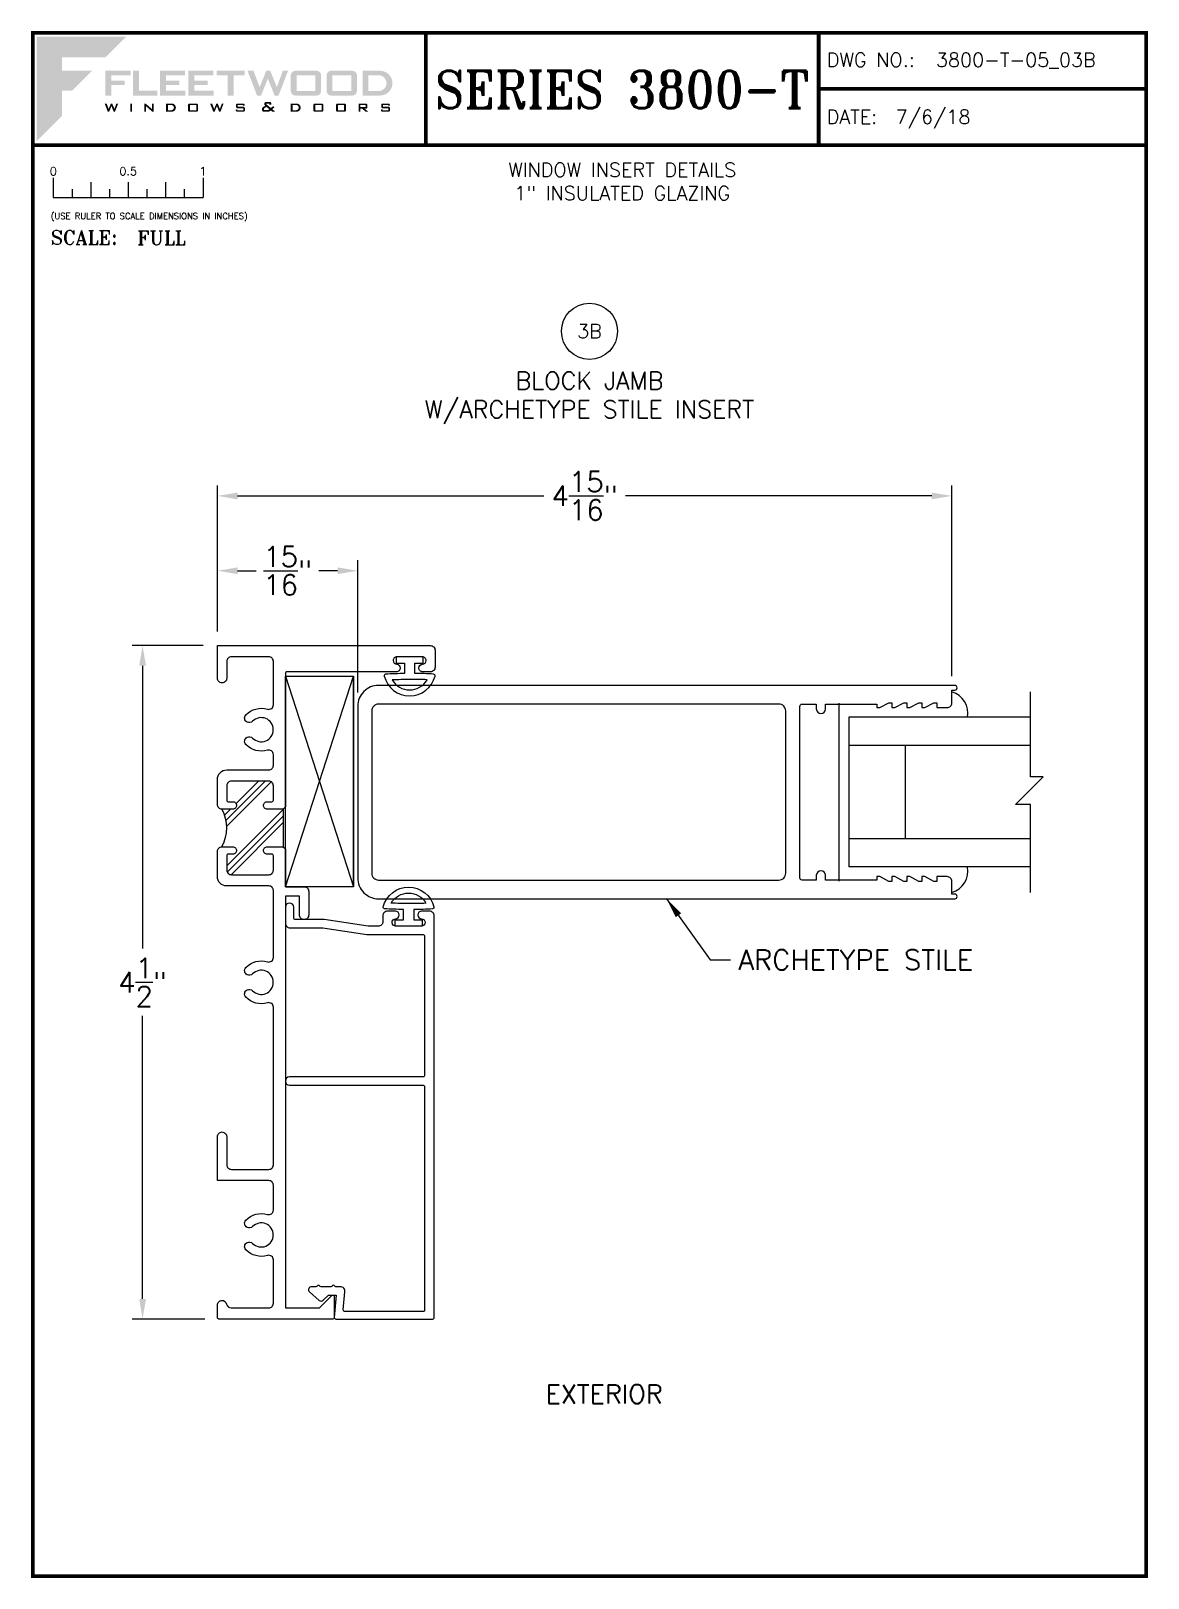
# Paper-space layout 'DETAIL 3B' of a CAD drawing. Extents: x 0.3 to 7.8, y 0.1 to 10.4.
# The model-space entities are those that its viewports show. They can reach past a viewport. Long polylines and large blocks are cut down to what shows.
import ezdxf
from ezdxf.enums import TextEntityAlignment as Align

# ---------------------------------------------------------------- set-up
doc = ezdxf.new("R2010")
doc.units = 0
doc.header["$MEASUREMENT"] = 0
doc.layers.get('0').update_dxf_attribs({"linetype": 'CONTINUOUS'})
doc.layers.get('Defpoints').update_dxf_attribs({"linetype": 'CONTINUOUS'})
for name, color, linetype in [('DIM', 7, 'CONTINUOUS'), ('FRAME', 1, 'CONTINUOUS'), ('GEOMETRY', 1, 'CONTINUOUS'), ('GLASS', 7, 'CONTINUOUS'), ('GLASS-VINYL', 7, 'CONTINUOUS'), ('MISC.', 7, 'CONTINUOUS'), ('TEXT', 7, 'CONTINUOUS'), ('VENT', 5, 'CONTINUOUS')]:
    doc.layers.add(name, color=color, linetype=linetype)
doc.layers.add('vp', color=40, linetype='CONTINUOUS', plot=False)
doc.layers.get('vp').off()
doc.styles.add('ROMANS', font='romans')
doc.styles.add('ROMANT', font='romant')
doc.styles.add('SIMPLEX-094', font='simplex.shx', dxfattribs={"height": 0.094})
doc.styles.get("Standard").update_dxf_attribs({"font": 'simplex.shx'})
doc.dimstyles.new('FULL SCALE', dxfattribs={"dimscale": 0.75, "dimtxt": 0.18, "dimasz": 0.18, "dimexe": 0.09375, "dimexo": 0.125, "dimgap": 0.09, "dimtad": 0, "dimtih": 1, "dimtoh": 1, "dimdec": 4, "dimzin": 0, "dimdsep": 46, "dimlunit": 4, "dimtxsty": 'Standard', "dimcen": 0.09, "dimadec": 0, "dimazin": 0, "dimtfac": 1, "dimtdec": 4, "dimtofl": 0, "dimtmove": 0, "dimatfit": 3, "dimfxl": 0, "dimtolj": 1, "dimtzin": 0, "dimarcsym": 0})

# ---------------------------------------------------------------- blocks, each defined once
blk = doc.blocks.new('sectball')
blk.add_circle((0, 0), 0.125)
blk.add_attdef('NO', text='', height=0.062).set_placement((0, 0), align=Align.MIDDLE_CENTER)
for tag, p in [('LINE1', (0, -0.2588)), ('LINE2', (0, -0.3864)), ('LINE3', (0, -0.5214))]:
    blk.add_attdef(tag, text='', height=0.078).set_placement(p, align=Align.CENTER)
blk = doc.blocks.new('*D42')
at = {"layer": 'Defpoints', "color": 0}
for p in [(6.453, 7.343), (1.546, 6.343), (6.453, 6.045)]:
    blk.add_point(p, dxfattribs=at)
at = {"layer": 'DIM', "color": 0, "lineweight": -2}
for p, q in [((1.546, 6.437), (1.546, 7.413)), ((1.681, 7.343), (3.726, 7.343)), ((6.318, 7.343), (4.272, 7.343)), ((6.453, 6.138), (6.453, 7.413))]:
    blk.add_line(p, q, dxfattribs=at)
at = {"layer": 'DIM', "color": 0}
for points in [[(1.681, 7.365), (1.681, 7.32), (1.546, 7.343)], [(6.318, 7.365), (6.318, 7.32), (6.453, 7.343)]]:
    blk.add_solid(points, dxfattribs=at)
at = {"layer": 'DIM', "color": 0, "insert": (3.999, 7.343), "char_height": 0.135, "attachment_point": 5}
blk.add_mtext('\\A1;4{\\H1.000000x;\\S15/16;}"', dxfattribs=at)
blk = doc.blocks.new('*D43')
at = {"layer": 'Defpoints', "color": 0}
for p in [(2.484, 6.843), (1.546, 6.343), (2.484, 5.937)]:
    blk.add_point(p, dxfattribs=at)
at = {"layer": 'DIM', "color": 0, "lineweight": -2}
for p, q in [((1.546, 6.437), (1.546, 6.913)), ((1.681, 6.843), (1.806, 6.843)), ((2.349, 6.843), (2.224, 6.843)), ((2.484, 6.03), (2.484, 6.913))]:
    blk.add_line(p, q, dxfattribs=at)
at = {"layer": 'DIM', "color": 0}
for points in [[(1.681, 6.865), (1.681, 6.82), (1.546, 6.843)], [(2.349, 6.865), (2.349, 6.82), (2.484, 6.843)]]:
    blk.add_solid(points, dxfattribs=at)
at = {"layer": 'DIM', "color": 0, "insert": (2.015, 6.843), "char_height": 0.135, "attachment_point": 5}
blk.add_mtext('\\A1;{\\H1.000000x;\\S15/16;}"', dxfattribs=at)
blk = doc.blocks.new('*D50')
at = {"layer": 'Defpoints', "color": 0}
for p in [(1.546, 6.343), (1.046, 1.843), (1.556, 1.843)]:
    blk.add_point(p, dxfattribs=at)
at = {"layer": 'DIM', "color": 0, "lineweight": -2}
for p, q in [((1.452, 6.343), (0.976, 6.343)), ((1.046, 6.208), (1.046, 4.318)), ((1.046, 1.978), (1.046, 3.868)), ((1.462, 1.843), (0.976, 1.843))]:
    blk.add_line(p, q, dxfattribs=at)
at = {"layer": 'DIM', "color": 0}
for points in [[(1.024, 6.208), (1.069, 6.208), (1.046, 6.343)], [(1.024, 1.978), (1.069, 1.978), (1.046, 1.843)]]:
    blk.add_solid(points, dxfattribs=at)
at = {"layer": 'DIM', "color": 0, "insert": (1.046, 4.093), "char_height": 0.135, "attachment_point": 5}
blk.add_mtext('\\A1;4{\\H1.000000x;\\S1/2;}"', dxfattribs=at)
blk = doc.blocks.new('Fleetwood_Logo_6-10-15')
h = blk.add_hatch(color=154)
h.dxf.hatch_style = 1
h.paths.add_polyline_path([(0.2526, -0.0017), (0.0019, -0.0017), (0.0019, -0.2942), (0.0725, -0.2236), (0.0725, -0.1535), (0.1007, -0.1535), (0.1567, -0.0976), (0.0725, -0.0976), (0.0725, -0.0596), (0.1946, -0.0596)])
h = blk.add_hatch(color=251)
h.dxf.hatch_style = 1
h.paths.add_polyline_path([(0.2487, -0.1256), (0.2112, -0.1256), (0.2112, -0.1102), (0.2647, -0.1102), (0.2647, -0.0976), (0.1946, -0.0976), (0.1946, -0.1667), (0.2112, -0.1667), (0.2112, -0.1377), (0.2487, -0.1377)])
h = blk.add_hatch(color=251)
h.dxf.hatch_style = 1
h.paths.add_polyline_path([(0.2886, -0.0976), (0.272, -0.0976), (0.272, -0.1667), (0.3401, -0.1667), (0.3401, -0.1535), (0.2886, -0.1535)])
h = blk.add_hatch(color=251)
h.dxf.hatch_style = 1
h.paths.add_polyline_path([(0.4175, -0.0976), (0.3474, -0.0976), (0.3474, -0.1667), (0.4185, -0.1667), (0.4185, -0.1534), (0.364, -0.1534), (0.364, -0.1377), (0.4015, -0.1377), (0.4015, -0.1256), (0.364, -0.1256), (0.364, -0.1102), (0.4175, -0.1102)])
h = blk.add_hatch(color=251)
h.dxf.hatch_style = 1
h.paths.add_polyline_path([(0.4965, -0.0976), (0.4264, -0.0976), (0.4264, -0.1667), (0.4975, -0.1667), (0.4975, -0.1534), (0.443, -0.1534), (0.443, -0.1377), (0.4804, -0.1377), (0.4804, -0.1256), (0.443, -0.1256), (0.443, -0.1102), (0.4965, -0.1102)])
h = blk.add_hatch(color=251)
h.dxf.hatch_style = 1
h.paths.add_polyline_path([(0.5842, -0.0976), (0.5054, -0.0976), (0.5054, -0.1102), (0.5365, -0.1102), (0.5365, -0.1667), (0.5531, -0.1667), (0.5531, -0.1102), (0.5842, -0.1102)])
h = blk.add_hatch(color=251)
h.dxf.hatch_style = 1
h.paths.add_polyline_path([(0.6089, -0.0976), (0.5921, -0.0976), (0.6188, -0.1667), (0.63, -0.1667), (0.6489, -0.1192), (0.6679, -0.1667), (0.6789, -0.1667), (0.7056, -0.0976), (0.6908, -0.0976), (0.6742, -0.1433), (0.6558, -0.0976), (0.6446, -0.0976), (0.6261, -0.1433)])
h = blk.add_hatch(color=251)
h.dxf.hatch_style = 1
h.paths.add_polyline_path([(0.7853, -0.0976), (0.726, -0.0976, 0.414214), (0.7133, -0.1102), (0.7133, -0.154, 0.414214), (0.726, -0.1667), (0.7853, -0.1667, 0.414214), (0.798, -0.154), (0.798, -0.1102, 0.414214)])
h.paths.add_polyline_path([(0.7819, -0.1102), (0.7819, -0.154), (0.7294, -0.154), (0.7294, -0.1102)], flags=16)
h = blk.add_hatch(color=251)
h.dxf.hatch_style = 1
h.paths.add_polyline_path([(0.8856, -0.0976), (0.8262, -0.0976, 0.414214), (0.8136, -0.1102), (0.8136, -0.154, 0.414214), (0.8262, -0.1667), (0.8856, -0.1667, 0.414214), (0.8982, -0.154), (0.8982, -0.1102, 0.414214)])
h.paths.add_polyline_path([(0.8822, -0.1102), (0.8822, -0.154), (0.8296, -0.154), (0.8296, -0.1102)], flags=16)
h = blk.add_hatch(color=251)
h.dxf.hatch_style = 1
h.paths.add_polyline_path([(0.9632, -0.0976), (0.914, -0.0976), (0.914, -0.1667), (0.9632, -0.1667, 1)])
h.paths.add_polyline_path([(0.9301, -0.1102), (0.9593, -0.1102, -1), (0.9593, -0.154), (0.9301, -0.154)], flags=16)
h = blk.add_hatch(color=7)
h.dxf.hatch_style = 1
h.paths.add_polyline_path([(0.2301, -0.1891), (0.2251, -0.1891), (0.2196, -0.2043), (0.2134, -0.1891), (0.2097, -0.1891), (0.2035, -0.2043), (0.1978, -0.1891), (0.1922, -0.1891), (0.2011, -0.2121), (0.2048, -0.2121), (0.2112, -0.1963), (0.2175, -0.2121), (0.2212, -0.2121)])
h = blk.add_hatch(color=7)
h.dxf.hatch_style = 1
h.paths.add_polyline_path([(0.2691, -0.1891), (0.2637, -0.1891), (0.2637, -0.2118), (0.2637, -0.2121), (0.2691, -0.2121)])
h = blk.add_hatch(color=7)
h.dxf.hatch_style = 1
h.paths.add_polyline_path([(0.3077, -0.1964), (0.3259, -0.2121), (0.3298, -0.2121), (0.3298, -0.1891), (0.325, -0.1891), (0.325, -0.2047), (0.3067, -0.1891), (0.3029, -0.1891), (0.3029, -0.2121), (0.3077, -0.2121)])
h = blk.add_hatch(color=7)
h.dxf.hatch_style = 1
h.paths.add_polyline_path([(0.3801, -0.1891), (0.3637, -0.1891), (0.3637, -0.2121), (0.3801, -0.2121, 1)])
h.paths.add_polyline_path([(0.3691, -0.2079), (0.3691, -0.1933), (0.3788, -0.1933, -1), (0.3788, -0.2079)], flags=16)
h = blk.add_hatch(color=7)
h.dxf.hatch_style = 1
h.paths.add_polyline_path([(0.4537, -0.2079), (0.4537, -0.1933, 0.414214), (0.4495, -0.1891), (0.4297, -0.1891, 0.414214), (0.4255, -0.1933), (0.4255, -0.2079, 0.414214), (0.4297, -0.2121), (0.4495, -0.2121, 0.414214)])
h.paths.add_polyline_path([(0.4308, -0.2079), (0.4308, -0.1933), (0.4484, -0.1933), (0.4484, -0.2079)], flags=16)
h = blk.add_hatch(color=7)
h.dxf.hatch_style = 1
h.paths.add_polyline_path([(0.5253, -0.1891), (0.5203, -0.1891), (0.5148, -0.2043), (0.5087, -0.1891), (0.5049, -0.1891), (0.4988, -0.2043), (0.493, -0.1891), (0.4874, -0.1891), (0.4963, -0.2121), (0.5001, -0.2121), (0.5064, -0.1963), (0.5127, -0.2121), (0.5164, -0.2121)])
h = blk.add_hatch(color=7)
h.dxf.hatch_style = 1
h.paths.add_polyline_path([(0.5801, -0.1891), (0.5643, -0.1891, 0.414214), (0.56, -0.1933), (0.56, -0.1981, 0.414214), (0.5643, -0.2024), (0.58, -0.2024), (0.58, -0.2078), (0.5637, -0.2078), (0.5637, -0.2052), (0.5591, -0.2062), (0.5591, -0.2078, 0.414214), (0.5634, -0.2121), (0.5805, -0.2121, 0.414214), (0.5848, -0.2078), (0.5848, -0.2024, 0.414214), (0.5805, -0.1982), (0.5648, -0.1982), (0.5648, -0.193), (0.5798, -0.193), (0.5798, -0.1958), (0.5843, -0.1948), (0.5843, -0.1933, 0.414214)])
h = blk.add_hatch(color=7)
h.dxf.hatch_style = 1
h.paths.add_polyline_path([(0.645, -0.1913, -0.222262), (0.6447, -0.1906), (0.6447, -0.1892), (0.6535, -0.1892), (0.6535, -0.193), (0.6587, -0.1918), (0.6587, -0.189, 0.414214), (0.6544, -0.1847), (0.6437, -0.1847, 0.414214), (0.6394, -0.189), (0.6394, -0.1922, 0.222262), (0.6407, -0.1948), (0.6415, -0.1955), (0.6345, -0.1998, 0.260684), (0.6329, -0.2027), (0.6329, -0.2078, 0.414214), (0.6372, -0.2121), (0.6514, -0.2121, 0.17577), (0.6536, -0.2113), (0.657, -0.2085), (0.6614, -0.2121), (0.6699, -0.2121), (0.6613, -0.2049), (0.6676, -0.1997), (0.6637, -0.1964), (0.6574, -0.2017)])
h.paths.add_polyline_path([(0.6532, -0.2052), (0.6509, -0.2072, -0.17577), (0.6502, -0.2074), (0.6382, -0.2074), (0.6382, -0.2033, -0.260684), (0.6387, -0.2025), (0.6451, -0.1985)], flags=16)
h = blk.add_hatch(color=7)
h.dxf.hatch_style = 1
h.paths.add_polyline_path([(0.7294, -0.1891), (0.713, -0.1891), (0.713, -0.2121), (0.7294, -0.2121, 1)])
h.paths.add_polyline_path([(0.7184, -0.2079), (0.7184, -0.1933), (0.7281, -0.1933, -1), (0.7281, -0.2079)], flags=16)
h = blk.add_hatch(color=7)
h.dxf.hatch_style = 1
h.paths.add_polyline_path([(0.8045, -0.2079), (0.8045, -0.1933, 0.414214), (0.8003, -0.1891), (0.7805, -0.1891, 0.414214), (0.7763, -0.1933), (0.7763, -0.2079, 0.414214), (0.7805, -0.2121), (0.8003, -0.2121, 0.414214)])
h.paths.add_polyline_path([(0.7816, -0.2079), (0.7816, -0.1933), (0.7992, -0.1933), (0.7992, -0.2079)], flags=16)
h = blk.add_hatch(color=7)
h.dxf.hatch_style = 1
h.paths.add_polyline_path([(0.8678, -0.2079), (0.8678, -0.1933, 0.414214), (0.8636, -0.1891), (0.8438, -0.1891, 0.414214), (0.8396, -0.1933), (0.8396, -0.2079, 0.414214), (0.8438, -0.2121), (0.8636, -0.2121, 0.414214)])
h.paths.add_polyline_path([(0.8449, -0.2079), (0.8449, -0.1933), (0.8624, -0.1933), (0.8624, -0.2079)], flags=16)
h = blk.add_hatch(color=7)
h.dxf.hatch_style = 1
h.paths.add_polyline_path([(0.9277, -0.1993), (0.9277, -0.1933, 0.414214), (0.9235, -0.1891), (0.9028, -0.1891), (0.9028, -0.2121), (0.9082, -0.2121), (0.9082, -0.2035), (0.9131, -0.2035), (0.9224, -0.2121), (0.9303, -0.2121), (0.9197, -0.2035), (0.9235, -0.2035, 0.414214)])
h.paths.add_polyline_path([(0.9082, -0.1993), (0.9082, -0.1933), (0.9214, -0.1933, -0.414214), (0.9224, -0.1943), (0.9224, -0.1983, -0.414214), (0.9214, -0.1993)], flags=16)
h = blk.add_hatch(color=7)
h.dxf.hatch_style = 1
h.paths.add_polyline_path([(0.9867, -0.1982), (0.971, -0.1982), (0.971, -0.193), (0.9859, -0.193), (0.9859, -0.1958), (0.9905, -0.1948), (0.9905, -0.1933, 0.414214), (0.9863, -0.1891), (0.9705, -0.1891, 0.414214), (0.9662, -0.1933), (0.9662, -0.1981, 0.414214), (0.9705, -0.2024), (0.9862, -0.2024), (0.9862, -0.2078), (0.9699, -0.2078), (0.9699, -0.2052), (0.9653, -0.2062), (0.9653, -0.2078, 0.414214), (0.9696, -0.2121), (0.9867, -0.2121, 0.414214), (0.991, -0.2078), (0.991, -0.2024, 0.414214)])
blk = doc.blocks.new('A-SIZE_P')
at = {"const_width": 0.025}
blk.add_lwpolyline([(0.313, 0.125), (7.751, 0.125), (7.751, 10.437), (0.313, 10.437)], close=True, dxfattribs=at)
for points in [[(2.938, 10.437), (2.938, 9.687)], [(5.563, 10.437), (5.563, 9.687)], [(5.563, 10.062), (7.751, 10.062)], [(0.313, 9.687), (7.751, 9.687)]]:
    blk.add_lwpolyline(points, dxfattribs=at)
at = {"xscale": 2.387023416083395, "yscale": 2.387023416083395, "zscale": 2.387023416083395}
blk.add_blockref('Fleetwood_Logo_6-10-15', (0.334, 10.416), dxfattribs=at)
for s, style, p in [('DWG NO.:', 'SIMPLEX-094', (5.617, 10.209)), ('DATE:', 'SIMPLEX-094', (5.616, 9.829)), ('SCALE:', 'ROMANT', (0.433, 9.022))]:
    blk.add_text(s, height=0.094, dxfattribs=dict(style=style)).set_placement(p)
for tag, p, style in [('DWG_NO', (6.346, 10.209), 'SIMPLEX-094'), ('DATE', (6.077, 9.829), 'SIMPLEX-094'), ('SCALE', (1.011, 9.02), 'ROMANT')]:
    blk.add_attdef(tag, p, '', height=0.094, dxfattribs=dict(style=style))
for tag, height, style, width, p, p2 in [('DWG_NO_F', 0.094, 'SIMPLEX-094', 1.745692, (6.347, 10.209), (7.683, 10.209)), ('PRODUCT', 0.25, 'ROMANT', 1.390728, (3.001, 9.934), (5.5, 9.934))]:
    blk.add_attdef(tag, text='', height=height, dxfattribs=dict(style=style, width=width)).set_placement(p, p2, align=Align.FIT)
blk = doc.blocks.new('Full')
for p, q in [((0.137, -0.219), (0.137, -0.35)), ((0.262, -0.294), (0.262, -0.35)), ((0.387, -0.249), (0.387, -0.35)), ((0.512, -0.294), (0.512, -0.35)), ((0.637, -0.249), (0.637, -0.35)), ((0.762, -0.294), (0.762, -0.35)), ((0.887, -0.249), (0.887, -0.35)), ((1.012, -0.294), (1.012, -0.35)), ((1.137, -0.219), (1.137, -0.35)), ((0.137, -0.35), (1.137, -0.35))]:
    blk.add_line(p, q)
for s, p in [('0', (0.137, -0.219)), ('0.5', (0.637, -0.219)), ('1', (1.137, -0.219))]:
    blk.add_text(s, height=0.055).set_placement(p, align=Align.BOTTOM_CENTER)
at = {"style": 'ROMANS'}
blk.add_text('(USE RULER TO SCALE DIMENSIONS IN INCHES)', height=0.04115, dxfattribs=at).set_placement((0.12, -0.495))
blk = doc.blocks.new('3767 LEADSILE')
for points in [[(3.769, -0.597), (3.749, -0.597), (3.689, -0.565), (3.669, -0.565), (3.669, -0.597), (3.649, -0.597), (3.589, -0.565), (3.569, -0.565), (3.569, -0.597), (3.549, -0.597), (3.489, -0.565), (3.469, -0.565), (3.469, -0.588), (3.126, -0.588), (3.126, -0.556, 1), (3.064, -0.556), (3.064, -0.588), (2.969, -0.588, -0.414214), (2.954, -0.573), (2.954, 0.573, -0.414214), (2.969, 0.588), (3.064, 0.588), (3.064, 0.556, 1), (3.126, 0.556), (3.126, 0.588), (3.469, 0.588), (3.469, 0.565), (3.489, 0.565), (3.549, 0.597), (3.569, 0.597), (3.569, 0.565), (3.589, 0.565), (3.649, 0.597), (3.669, 0.597), (3.669, 0.565), (3.689, 0.565), (3.749, 0.597), (3.769, 0.597), (3.769, 0.565), (3.789, 0.565), (3.849, 0.597), (3.869, 0.597), (3.869, 0.565), (3.938, 0.565, 0.414214), (3.969, 0.596), (3.969, 0.681), (3.989, 0.681, 1), (3.989, 0.713), (0.14, 0.713, 0.414214), (0, 0.573), (0, -0.573, 0.414214), (0.14, -0.713), (3.989, -0.713, 1), (3.989, -0.681), (3.969, -0.681), (3.969, -0.596, 0.414214), (3.938, -0.565), (3.869, -0.565), (3.869, -0.597), (3.849, -0.597), (3.789, -0.565), (3.769, -0.565)], [(2.814, -0.588, 0.414214), (2.86, -0.542), (2.86, 0.542, 0.414214), (2.814, 0.588), (0.14, 0.588, 0.414214), (0.094, 0.542), (0.094, -0.542, 0.414214), (0.14, -0.588)]]:
    blk.add_lwpolyline(points, format="xyb", close=True)
blk = doc.blocks.new('25031')
at = {"layer": 'GEOMETRY', "color": 5}
for p, q in [((-0.035, 0.112), (-0.035, 0.042)), ((0.035, 0.042), (0.035, 0.112)), ((-0.035, 0.042), (-0.09, 0.042)), ((-0.09, 0.042), (-0.09, 0)), ((-0.09, 0), (0.09, 0)), ((0.09, 0.042), (0.035, 0.042)), ((0.09, 0), (0.09, 0.042))]:
    blk.add_line(p, q, dxfattribs=at)
for centre, radius, start, end in [((0, 0.086), 0.175, 14.1622, 165.8685), ((0, 0.086), 0.135, 30.4808, 149.5259), ((-0.16, 0.126), 0.01, 165.8685, 267.1063), ((0, 3.29), 3.179, 267.1063, 269.3654), ((0, 3.29), 3.139, 267.8759, 269.9963), ((0.005, 3.056), 2.904, 269.9005, 272.1922), ((0.005, 3.056), 2.944, 270.5829, 273.0223), ((0.16, 0.126), 0.01, 273.0223, 14.1622)]:
    blk.add_arc(centre, radius, start, end, dxfattribs=at)
blk = doc.blocks.new('3809 BLOCK FRAME')
h = blk.add_hatch()
h.set_pattern_fill('PLAST', color=256, angle=45, style=0)
h.set_pattern_definition([(45, (-4.25098, -6.643), (-0.176777, 0.176777), []), (45, (-4.27308, -6.6209), (-0.176777, 0.176777), []), (45, (-4.29517, -6.5988), (-0.176777, 0.176777), [])])
edge = h.paths.add_edge_path()
edge.add_arc((-0.937, 0.093), 0.031, 270, 360, ccw=False)
edge.add_line((-0.937, 0.062), (-1.033, 0.062))
edge.add_arc((-1.033, 0.072), 0.01, 180, 270, ccw=False)
edge.add_line((-1.043, 0.072), (-1.043, 0.103))
edge.add_arc((-1.068, 0.103), 0.025, 360, 450)
edge.add_arc((-1.068, 0.103), 0.025, 90, 180)
edge.add_line((-1.093, 0.103), (-1.093, 0.031))
edge.add_arc((-1.218, -0.221), 0.281, 63.5092, 116.4908)
edge.add_line((-1.344, 0.031), (-1.344, 0.103))
edge.add_arc((-1.369, 0.103), 0.025, 0, 90)
edge.add_arc((-1.369, 0.103), 0.025, 90, 180)
edge.add_line((-1.394, 0.103), (-1.394, 0.072))
edge.add_arc((-1.404, 0.072), 0.01, 270, 360, ccw=False)
edge.add_line((-1.404, 0.062), (-1.5, 0.062))
edge.add_arc((-1.5, 0.093), 0.031, 180, 270, ccw=False)
edge.add_line((-1.531, 0.093), (-1.531, 0.343))
edge.add_arc((-1.5, 0.343), 0.031, 90, 180, ccw=False)
edge.add_line((-1.5, 0.374), (-1.404, 0.374))
edge.add_arc((-1.404, 0.364), 0.01, 0, 90, ccw=False)
edge.add_line((-1.394, 0.364), (-1.394, 0.333))
edge.add_arc((-1.369, 0.333), 0.025, 180, 270)
edge.add_arc((-1.369, 0.333), 0.025, 270, 360)
edge.add_line((-1.344, 0.333), (-1.344, 0.439))
edge.add_line((-1.344, 0.439), (-1.093, 0.439))
edge.add_line((-1.093, 0.439), (-1.093, 0.333))
edge.add_arc((-1.068, 0.333), 0.025, 180, 270)
edge.add_arc((-1.068, 0.333), 0.025, 270, 360)
edge.add_line((-1.043, 0.333), (-1.043, 0.364))
edge.add_arc((-1.033, 0.364), 0.01, 90, 180, ccw=False)
edge.add_line((-1.033, 0.374), (-0.937, 0.374))
edge.add_arc((-0.937, 0.343), 0.031, 0, 90, ccw=False)
edge.add_line((-0.906, 0.343), (-0.906, 0.093))
blk.add_line((-1.093, 0.439), (-1.344, 0.439))
for points in [[(-1.093, 0.439), (-1.093, 0.333, 0.414214), (-1.068, 0.308, 0.414214), (-1.043, 0.333), (-1.043, 0.364, -0.414214), (-1.033, 0.374), (-0.937, 0.374, -0.414214), (-0.906, 0.343), (-0.906, 0.093, -0.414214), (-0.937, 0.062), (-1.033, 0.062, -0.414214), (-1.043, 0.072), (-1.043, 0.103, 0.414214), (-1.068, 0.128), (-1.068, 0.128, 0.414214), (-1.093, 0.103), (-1.093, 0.031, 0.414214), (-1.062, 0), (-0.893, 0, 0.414214), (-0.831, 0.062), (-0.831, 0.343, -0.414214), (-0.8, 0.374), (-0.729, 0.374, -0.5024), (-0.699, 0.334, 0.280293), (-0.661, 0.19, 0.498955), (-0.613, 0.198), (-0.613, 0.198, 0.334263), (-0.618, 0.235, -2.470836), (-0.506, 0.235, 0.334263), (-0.511, 0.198, 0.498955), (-0.463, 0.19, 0.280293), (-0.425, 0.334, -0.5024), (-0.395, 0.374), (-0.106, 0.374, -0.414214), (-0.075, 0.343), (-0.075, 0.093, -0.414214), (-0.106, 0.062), (-0.219, 0.062, 0.414214), (-0.25, 0.031, 0.414214), (-0.219, 0), (0, 0), (0, 1.423, 0.414214), (-0.031, 1.454), (-0.144, 1.454, 0.414214), (-0.175, 1.423), (-0.175, 1.371, 0.414214), (-0.15, 1.346), (-0.15, 1.346, 0.399638), (-0.125, 1.37, -0.399638), (-0.1, 1.394), (-0.1, 1.394, -0.414214), (-0.075, 1.369), (-0.075, 1.199, -0.414214), (-0.1, 1.174), (-0.1, 1.174, -0.399638), (-0.125, 1.198, 0.399638), (-0.15, 1.221, 0.414214), (-0.175, 1.196), (-0.175, 0.464, -0.414214), (-0.185, 0.454), (-1.078, 0.454), (-1.093, 0.439)], [(-1.344, 0.439), (-1.344, 0.439), (-1.359, 0.454), (-1.612, 0.454), (-1.612, 0.579, 0.414214), (-1.643, 0.61), (-1.799, 0.61, 0.414214), (-1.83, 0.579, 0.414214), (-1.799, 0.548), (-1.674, 0.548), (-1.674, 0.454), (-4.425, 0.454), (-4.425, 0.678, -0.198912), (-4.422, 0.685), (-4.343, 0.764, 0.668179), (-4.35, 0.781), (-4.49, 0.781, 0.414214), (-4.5, 0.771), (-4.5, 0.01, 0.414214), (-4.49, 0), (-4.406, 0, 0.414214), (-4.375, 0.031, 0.358249), (-4.4, 0.061, -0.358249), (-4.425, 0.092), (-4.425, 0.343, -0.414214), (-4.394, 0.374), (-4.105, 0.374, -0.5024), (-4.075, 0.334, 0.280293), (-4.037, 0.19, 0.498955), (-3.989, 0.198, 0.334263), (-3.994, 0.235, -2.470836), (-3.882, 0.235, 0.334263), (-3.887, 0.198, 0.498955), (-3.839, 0.19, 0.280293), (-3.801, 0.334, -0.5024), (-3.771, 0.374), (-3.606, 0.374, -0.414214), (-3.575, 0.343), (-3.575, 0), (-3.281, 0, 0.414214), (-3.25, 0.031, 0.414214), (-3.281, 0.062), (-3.469, 0.062, -0.414214), (-3.5, 0.093), (-3.5, 0.343, -0.414214), (-3.469, 0.374), (-2.417, 0.374, -0.5024), (-2.387, 0.334, 0.280293), (-2.349, 0.19, 0.498955), (-2.301, 0.198, 0.334263), (-2.306, 0.235, -2.470836), (-2.194, 0.235, 0.334263), (-2.199, 0.198, 0.498955), (-2.151, 0.19, 0.280293), (-2.113, 0.334, -0.5024), (-2.083, 0.374), (-1.637, 0.374, -0.414214), (-1.606, 0.343), (-1.606, 0.062, 0.414214), (-1.544, 0), (-1.375, 0, 0.414214), (-1.344, 0.031), (-1.344, 0.103, 0.414214), (-1.369, 0.128, 0.414214), (-1.394, 0.103), (-1.394, 0.072, -0.414214), (-1.404, 0.062), (-1.5, 0.062, -0.414214), (-1.531, 0.093), (-1.531, 0.343, -0.414214), (-1.5, 0.374), (-1.404, 0.374, -0.414214), (-1.394, 0.364), (-1.394, 0.333, 0.414214), (-1.369, 0.308, 0.414214), (-1.344, 0.333), (-1.344, 0.439)]]:
    blk.add_lwpolyline(points, format="xyb")
blk.add_arc((-1.218, -0.221), 0.281, 63.5092, 116.4908)

msp = doc.modelspace()

# ---------------------------------------------------------------- linework, layer by layer
at = {"layer": 'FRAME'}
msp.add_lwpolyline([(-4.299, -6.904), (-4.822, -6.904, -0.440011), (-4.832, -6.893), (-4.821, -6.772, 0.440011), (-4.852, -6.738), (-4.881, -6.738, -0.267949), (-4.889, -6.733, 0.57735), (-4.907, -6.733, -0.267949), (-4.915, -6.738), (-4.981, -6.738, -0.267949), (-4.989, -6.733, 0.57735), (-5.007, -6.733, -0.267949), (-5.015, -6.738), (-5.044, -6.738, 0.691708), (-5.058, -6.773), (-4.994, -6.829, 0.395486), (-4.966, -6.828), (-4.932, -6.794), (-4.879, -6.794), (-4.892, -6.943, 0.440011), (-4.882, -6.954), (-4.234, -6.954, 0.414214), (-4.224, -6.944), (-4.224, -4.26, 0.414214), (-4.255, -4.229), (-4.309, -4.229, 0.975), (-4.31, -4.279, -0.975), (-4.311, -4.329), (-4.481, -4.329, -0.975), (-4.483, -4.279, 0.975), (-4.484, -4.229), (-4.537, -4.229, 0.414214), (-4.568, -4.26), (-4.568, -4.298, -0.414214), (-4.599, -4.329), (-4.662, -4.329, -0.035412), (-4.667, -4.329), (-4.961, -4.285, 0.035412), (-4.973, -4.284), (-5.153, -4.284, -0.414214), (-5.163, -4.274), (-5.163, -4.202, 1), (-5.219, -4.202), (-5.219, -4.309, 0.414214), (-5.188, -4.34), (-4.973, -4.34, -0.035412), (-4.969, -4.34), (-4.675, -4.384, 0.035412), (-4.662, -4.385), (-4.299, -4.385, -0.414214), (-4.289, -4.395), (-4.289, -5.326, -0.414214), (-4.299, -5.336), (-5.191, -5.336, 1), (-5.191, -5.392), (-4.299, -5.392, -0.414214), (-4.289, -5.402), (-4.289, -6.894, -0.414214)], format="xyb", close=True, dxfattribs=at)
at = {"layer": 'GLASS'}
for p, q in [((-5.219, -4.067), (-4.765, -2.658)), ((-5.219, -2.658), (-4.765, -4.067)), ((-5.219, -4.067), (-5.219, -2.658)), ((-5.219, -2.658), (-4.765, -2.658)), ((-4.765, -2.658), (-4.765, -4.067)), ((-4.765, -4.036), (-4.765, -2.681)), ((-4.765, -4.067), (-5.219, -4.067))]:
    msp.add_line(p, q, dxfattribs=at)
at = {"layer": 'GLASS-VINYL', "color": 7}
for p, q in [((-1.519, -4.028), (-1.519, -2.838)), ((-1.454, -2.933), (-1.454, -3.933)), ((-0.241, -2.933), (-1.454, -2.933)), ((-0.241, -3.121), (-1.454, -3.121)), ((-1.079, -3.121), (-1.079, -3.746)), ((-0.241, -3.746), (-1.454, -3.746)), ((-0.241, -3.933), (-1.454, -3.933))]:
    msp.add_line(p, q, dxfattribs=at)
for centre, start, end in [((-0.812, -2.909), 350.7597, 72.6458), ((-0.812, -3.958), 287.3542, 9.2403)]:
    msp.add_arc(centre, 0.153, start, end, dxfattribs=at)
at = {"layer": 'MISC.'}
msp.add_lwpolyline([(-0.241, -4.104), (-0.241, -3.515), (-0.342, -3.515), (-0.157, -3.331), (-0.241, -3.331), (-0.241, -2.763)], dxfattribs=at)

# ---------------------------------------------------------------- block references
at = {"layer": 'FRAME', "xscale": -1, "rotation": 270}
msp.add_blockref('3809 BLOCK FRAME', (-5.673, -2.454), dxfattribs=at)
at = {"layer": 'TEXT', "rotation": 180}
msp.add_blockref('25031', (-4.389, -2.529), dxfattribs=at)
at = {"layer": 'TEXT', "xscale": -1}
msp.add_blockref('25031', (-4.396, -4.329), dxfattribs=at)
at = {"layer": 'VENT'}
msp.add_blockref('3767 LEADSILE', (-4.736, -3.433), dxfattribs=at)

psp = doc.layouts.new('DETAIL 3B')

# ---------------------------------------------------------------- block references
at = {"layer": 'DIM'}
ref = psp.add_blockref('A-SIZE_P', (0, 0), dxfattribs=at)
ref.add_attrib('DATE', '7/6/18', (6.077412, 9.828844), dxfattribs={"layer": '0', "height": 0.094, "style": 'SIMPLEX-094'})
ref.add_attrib('SCALE', 'FULL', (1.011009, 9.020349), dxfattribs={"layer": '0', "height": 0.094, "style": 'ROMANT'})
ref.add_attrib('PRODUCT', 'SERIES 3800-T', dxfattribs={"layer": '0', "height": 0.25, "style": 'ROMANT', "width": 0.807692}).set_placement((3.0005, 9.933516), (5.5005, 9.933516), align=Align.FIT)
ref.add_attrib('DWG_NO', '3800-T-05_03B', (6.346342, 10.208791), dxfattribs={"layer": '0', "height": 0.094, "style": 'SIMPLEX-094'})
psp.add_blockref('Full', (0.313, 9.687), dxfattribs=at)
at = {"layer": 'TEXT', "xscale": 1.5, "yscale": 1.5, "zscale": 1.5}
psp.add_blockref('sectball', (4.032, 8.442833), dxfattribs=at).add_auto_attribs({'NO': '3B', 'LINE1': 'BLOCK JAMB', 'LINE2': 'W/ARCHETYPE STILE INSERT'})

# ---------------------------------------------------------------- texts
at = {"layer": 'DIM', "insert": (5.027133, 4.310616), "char_height": 0.135, "attachment_point": 1}
psp.add_mtext('ARCHETYPE STILE', dxfattribs=at)
at = {"layer": 'TEXT', "insert": (4.2505, 9.443916), "char_height": 0.094, "width": 2.625, "attachment_point": 5}
psp.add_mtext('WINDOW INSERT DETAILS\\P1" INSULATED GLAZING', dxfattribs=at)
at = {"layer": 'TEXT', "color": 7, "insert": (4.12962, 1.341962), "char_height": 0.125, "width": 1.0667, "attachment_point": 5}
psp.add_mtext('EXTERIOR', dxfattribs=at)

# ---------------------------------------------------------------- dimensions: what is measured, and where the dimension line sits
at = {"layer": 'DIM'}
for base, p2, picture, middle in [((6.452514, 7.342833), (6.452514, 6.044658), '*D42', (3.999264, 7.342833)), ((2.483514, 6.842833), (2.483514, 5.936658), '*D43', (2.014764, 6.842833))]:
    dim = psp.add_linear_dim(base=base, p1=(1.546014, 6.342833), p2=p2, dimstyle='FULL SCALE', override={"dimlfac": -1}, dxfattribs=at)
    dim.commit()
    dim.dimension.update_dxf_attribs({"geometry": picture, "text_midpoint": middle})
dim = psp.add_linear_dim(base=(1.046014, 1.842833), p1=(1.546014, 6.342833), p2=(1.556014, 1.842833), angle=90, dimstyle='FULL SCALE', override={"dimlfac": -1}, dxfattribs=at)
dim.commit()
dim.dimension.update_dxf_attribs({"geometry": '*D50', "text_midpoint": (1.046014, 4.092833)})

# ---------------------------------------------------------------- leaders
at = {"layer": 'DIM', "annotation_type": 0, "has_hookline": 1, "hookline_direction": 0, "text_width": 1.787143}
psp.add_leader([(4.547464, 4.650658), (4.838242, 4.243116), (4.973242, 4.243116)], dimstyle='FULL SCALE', override={"dimgap": 0.039, "dimtad": 0}, dxfattribs=at)

# ---------------------------------------------------------------- viewports
at = {"layer": 'vp'}
psp.add_viewport(center=(4.197599, 4.072148), size=(5.777419, 5.27866922), view_center_point=(-3.02172, -4.72468), view_height=5.27866936, dxfattribs=at)

doc.saveas('drawing.dxf')
